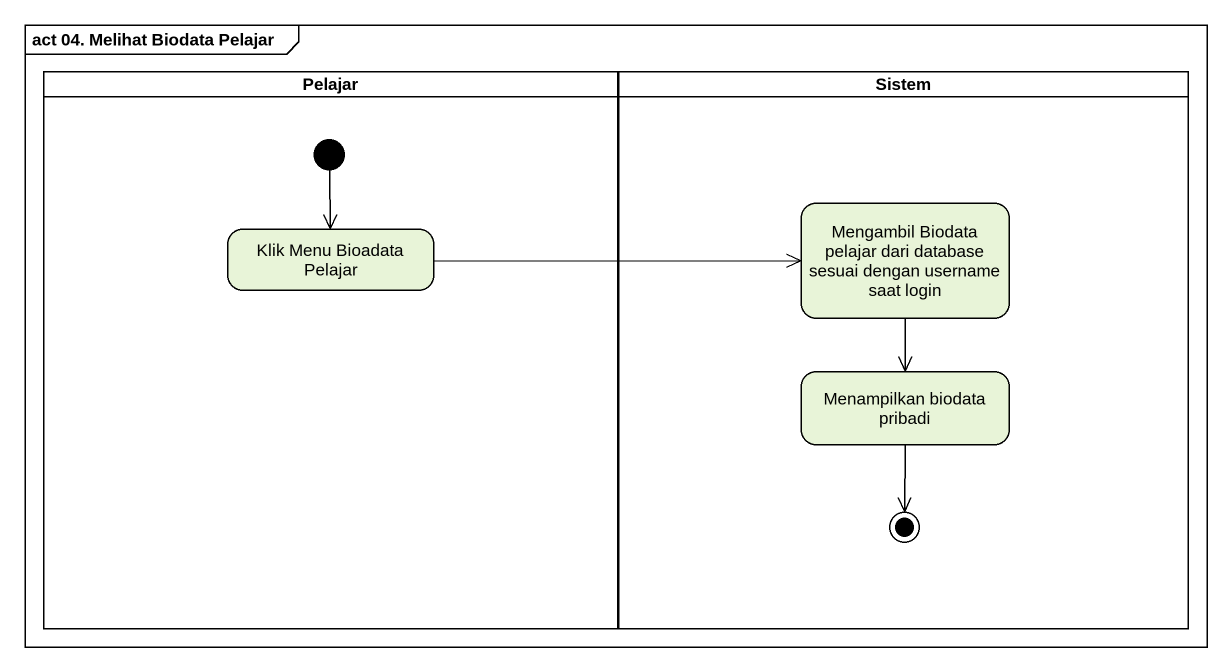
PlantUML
@startuml
mainframe act 04. Melihat Biodata Pelajar
hide empty description
state Pelajar <<partition>> {
  state "Klik Menu Bioadata Pelajar" as Klik_Menu_Bioadata_Pelajar
  [*] --> Klik_Menu_Bioadata_Pelajar
}
state Sistem <<partition>> {
  state "Mengambil Biodata pelajar dari database sesuai dengan username saat login" as Mengambil_Biodata_pelajar
  state "Menampilkan biodata pribadi" as Menampilkan_biodata_pribadi
  Menampilkan_biodata_pribadi --> [*]
}
Mengambil_Biodata_pelajar --> Menampilkan_biodata_pribadi
Klik_Menu_Bioadata_Pelajar -right-> Mengambil_Biodata_pelajar
@enduml
